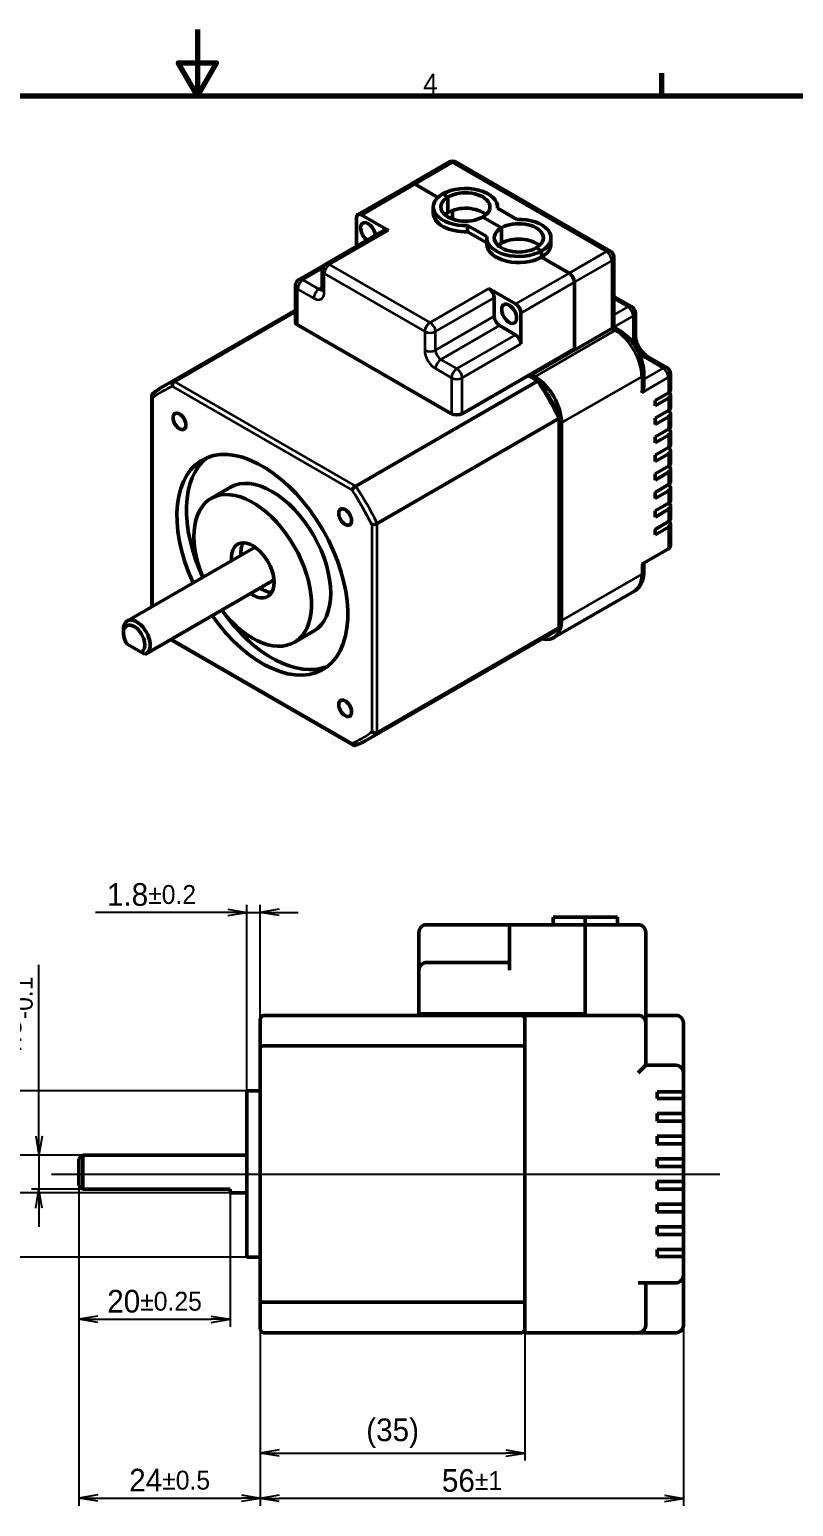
# Model space of a CAD drawing. Header units: millimetres. Extents: x -527 to 428, y -54 to 282.
# Drawn here: x -364.8 to -263.7, y 86.2 to 281.7 of the extents above; entities that cross this region are included whole.
import ezdxf

# ---------------------------------------------------------------- set-up
doc = ezdxf.new("R2010")
doc.units = ezdxf.units.MM
for name, color, linetype, lineweight in [('경계(ISO)', 7, 'Continuous', 70), ('외형선(ISO)', 7, 'Continuous', 50), ('좁은 외형선(ISO)', 7, 'Continuous', 35), ('중심선(ISO)', 7, 'Continuous', 25)]:
    doc.layers.add(name, color=color, linetype=linetype, lineweight=lineweight)
doc.layers.add('치수(ISO)', color=1, linetype='Continuous', lineweight=25, true_color=0xff0000)
doc.styles.add('레이블 문자 (JIS)', font='')
doc.styles.get('레이블 문자 (JIS)').set_extended_font_data('Gulim')
doc.dimstyles.new('복사 대상기본값 (JIS)', dxfattribs={"dimtxt": 3, "dimasz": 2.5, "dimexe": 1, "dimexo": 0, "dimgap": 0.8, "dimtad": 1, "dimdsep": 46, "dimtxsty": '레이블 문자 (JIS)', "dimblk": 'OPEN', "dimcen": 0.09, "dimdle": 10, "dimclrd": 256, "dimclre": 256, "dimclrt": 256, "dimadec": 0, "dimazin": 2, "dimtfac": 0.833333, "dimtmove": 0, "dimatfit": 3, "dimldrblk": 'OPEN', "dimfxl": 1, "dimtolj": 1, "dimtzin": 0, "dimlwd": -1, "dimlwe": -1, "dimarcsym": 0})

# ---------------------------------------------------------------- blocks, each defined once
blk = doc.blocks.new('_Open')
at = {"color": 0, "linetype": 'ByBlock', "lineweight": -2}
for p, q in [((-1, 0.167), (0, 0)), ((-1, -0.167), (0, 0)), ((0, 0), (-1, 0))]:
    blk.add_line(p, q, dxfattribs=at)
blk = doc.blocks.new('*D15')
at = {"layer": 'Defpoints', "color": 0}
for p in [(-357.74, 132.74), (-363.54, 128.24), (-357.74, 128.24)]:
    blk.add_point(p, dxfattribs=at)
at = {"layer": '치수(ISO)', "color": 0}
for p, q in [((-363.54, 135.24), (-363.54, 157.95)), ((-357.74, 132.74), (-364.54, 132.74)), ((-363.54, 132.74), (-363.54, 128.24)), ((-357.74, 128.24), (-364.54, 128.24)), ((-363.54, 125.74), (-363.54, 123.24))]:
    blk.add_line(p, q, dxfattribs=at)
at = {"layer": '치수(ISO)', "color": 0, "linetype": 'ByBlock', "xscale": 2.5, "yscale": 2.5, "zscale": 2.5}
for p, rotation in [((-363.54, 132.74), 270), ((-363.54, 128.24), 90)]:
    blk.add_blockref('_Open', p, dxfattribs=dict(at, rotation=rotation))
at = {"layer": '치수(ISO)', "color": 0, "insert": (-370.37, 150.84), "char_height": 3, "attachment_point": 2, "rotation": 90, "style": '레이블 문자 (JIS)'}
blk.add_mtext('\\A1;4.5{\\H2.500000;\\S 0.0^ -0.1;}', dxfattribs=at)
blk = doc.blocks.new('*D16')
at = {"layer": 'Defpoints', "color": 0}
for p in [(-372.62, 132.74), (-357.74, 132.74), (-338.24, 127.74)]:
    blk.add_point(p, dxfattribs=at)
at = {"layer": '치수(ISO)', "color": 0}
for p, q in [((-372.62, 135.24), (-372.62, 161.39)), ((-357.74, 132.74), (-373.62, 132.74)), ((-372.62, 127.74), (-372.62, 132.74)), ((-338.24, 127.74), (-373.62, 127.74)), ((-372.62, 125.24), (-372.62, 122.74))]:
    blk.add_line(p, q, dxfattribs=at)
at = {"layer": '치수(ISO)', "color": 0, "linetype": 'ByBlock', "xscale": 2.5, "yscale": 2.5, "zscale": 2.5}
for p, rotation in [((-372.62, 132.74), 270), ((-372.62, 127.74), 90)]:
    blk.add_blockref('_Open', p, dxfattribs=dict(at, rotation=rotation))
at = {"layer": '치수(ISO)', "color": 0, "insert": (-379.61, 152.6), "char_height": 3, "attachment_point": 2, "rotation": 90, "style": '레이블 문자 (JIS)'}
blk.add_mtext('\\A1;\\fGulim|b0|i0;Ø5{\\H2.500000;\\S 0.000^ -0.012;}', dxfattribs=at)
blk = doc.blocks.new('*D17')
at = {"layer": 'Defpoints', "color": 0}
for p in [(-336.04, 141.24), (-381.02, 119.24), (-336.04, 119.24)]:
    blk.add_point(p, dxfattribs=at)
at = {"layer": '치수(ISO)', "color": 0}
for p, q in [((-336.04, 141.24), (-382.02, 141.24)), ((-381.02, 138.74), (-381.02, 121.74)), ((-336.04, 119.24), (-382.02, 119.24))]:
    blk.add_line(p, q, dxfattribs=at)
at = {"layer": '치수(ISO)', "color": 0, "linetype": 'ByBlock', "xscale": 2.5, "yscale": 2.5, "zscale": 2.5}
for p, rotation in [((-381.02, 141.24), 90), ((-381.02, 119.24), 270)]:
    blk.add_blockref('_Open', p, dxfattribs=dict(at, rotation=rotation))
at = {"layer": '치수(ISO)', "color": 0, "insert": (-388.56, 130.24), "char_height": 3, "attachment_point": 2, "rotation": 90, "style": '레이블 문자 (JIS)'}
blk.add_mtext('\\A1;{\\fAIGDT|b0|i0;\\ln}\\fGulim|b0|i0;22{\\H2.500000;\\S 0.00^ -0.05;}', dxfattribs=at)
blk = doc.blocks.new('*D18')
at = {"layer": 'Defpoints', "color": 0}
for p in [(-358.24, 128.74), (-338.24, 127.74), (-338.24, 111.03)]:
    blk.add_point(p, dxfattribs=at)
at = {"layer": '치수(ISO)', "color": 0}
for p, q in [((-358.24, 128.74), (-358.24, 110.03)), ((-338.24, 127.74), (-338.24, 110.03)), ((-355.74, 111.03), (-340.74, 111.03))]:
    blk.add_line(p, q, dxfattribs=at)
at = {"layer": '치수(ISO)', "color": 0, "linetype": 'ByBlock', "xscale": 2.5, "yscale": 2.5, "zscale": 2.5, "rotation": 180}
blk.add_blockref('_Open', (-358.24, 111.03), dxfattribs=at)
at = {"layer": '치수(ISO)', "color": 0, "linetype": 'ByBlock', "xscale": 2.5, "yscale": 2.5, "zscale": 2.5}
blk.add_blockref('_Open', (-338.24, 111.03), dxfattribs=at)
at = {"layer": '치수(ISO)', "color": 0, "insert": (-348.24, 114.91), "char_height": 3, "attachment_point": 2, "style": '레이블 문자 (JIS)'}
blk.add_mtext('\\A1;20{\\H2.500000;%%p0.25}', dxfattribs=at)
blk = doc.blocks.new('*D19')
at = {"layer": 'Defpoints', "color": 0}
for p in [(-334.24, 164.86), (-334.24, 150.74), (-336.04, 141.24)]:
    blk.add_point(p, dxfattribs=at)
at = {"layer": '치수(ISO)', "color": 0}
for p, q in [((-338.54, 164.86), (-356.04, 164.86)), ((-336.04, 141.24), (-336.04, 165.86)), ((-336.04, 164.86), (-334.24, 164.86)), ((-334.24, 150.74), (-334.24, 165.86)), ((-331.74, 164.86), (-329.24, 164.86))]:
    blk.add_line(p, q, dxfattribs=at)
at = {"layer": '치수(ISO)', "color": 0, "linetype": 'ByBlock', "xscale": 2.5, "yscale": 2.5, "zscale": 2.5}
blk.add_blockref('_Open', (-336.04, 164.86), dxfattribs=at)
at = {"layer": '치수(ISO)', "color": 0, "linetype": 'ByBlock', "xscale": 2.5, "yscale": 2.5, "zscale": 2.5, "rotation": 180}
blk.add_blockref('_Open', (-334.24, 164.86), dxfattribs=at)
at = {"layer": '치수(ISO)', "color": 0, "insert": (-348.64, 168.74), "char_height": 3, "attachment_point": 2, "style": '레이블 문자 (JIS)'}
blk.add_mtext('\\A1;1.8{\\H2.500000;%%p0.2}', dxfattribs=at)
blk = doc.blocks.new('*D20')
at = {"layer": 'Defpoints', "color": 0}
for p in [(-358.24, 128.74), (-334.24, 109.74), (-334.24, 87.35)]:
    blk.add_point(p, dxfattribs=at)
at = {"layer": '치수(ISO)', "color": 0}
for p, q in [((-358.24, 128.74), (-358.24, 86.35)), ((-334.24, 109.74), (-334.24, 86.35)), ((-355.74, 87.35), (-336.74, 87.35))]:
    blk.add_line(p, q, dxfattribs=at)
at = {"layer": '치수(ISO)', "color": 0, "linetype": 'ByBlock', "xscale": 2.5, "yscale": 2.5, "zscale": 2.5, "rotation": 180}
blk.add_blockref('_Open', (-358.24, 87.35), dxfattribs=at)
at = {"layer": '치수(ISO)', "color": 0, "linetype": 'ByBlock', "xscale": 2.5, "yscale": 2.5, "zscale": 2.5}
blk.add_blockref('_Open', (-334.24, 87.35), dxfattribs=at)
at = {"layer": '치수(ISO)', "color": 0, "insert": (-346.24, 91.23), "char_height": 3, "attachment_point": 2, "style": '레이블 문자 (JIS)'}
blk.add_mtext('\\A1;24{\\H2.500000;%%p0.5}', dxfattribs=at)
blk = doc.blocks.new('*D21')
at = {"layer": 'Defpoints', "color": 0}
for p in [(-334.24, 109.74), (-299.24, 109.24), (-299.24, 93.32)]:
    blk.add_point(p, dxfattribs=at)
at = {"layer": '치수(ISO)', "color": 0}
for p, q in [((-334.24, 109.74), (-334.24, 92.32)), ((-299.24, 109.24), (-299.24, 92.32)), ((-331.74, 93.32), (-301.74, 93.32))]:
    blk.add_line(p, q, dxfattribs=at)
at = {"layer": '치수(ISO)', "color": 0, "linetype": 'ByBlock', "xscale": 2.5, "yscale": 2.5, "zscale": 2.5, "rotation": 180}
blk.add_blockref('_Open', (-334.24, 93.32), dxfattribs=at)
at = {"layer": '치수(ISO)', "color": 0, "linetype": 'ByBlock', "xscale": 2.5, "yscale": 2.5, "zscale": 2.5}
blk.add_blockref('_Open', (-299.24, 93.32), dxfattribs=at)
at = {"layer": '치수(ISO)', "color": 0, "insert": (-316.73, 97.89), "char_height": 3, "attachment_point": 2, "style": '레이블 문자 (JIS)'}
blk.add_mtext('\\A1;(35)', dxfattribs=at)
blk = doc.blocks.new('*D22')
at = {"layer": 'Defpoints', "color": 0}
for p in [(-334.24, 109.74), (-278.24, 110.24), (-334.24, 87.32)]:
    blk.add_point(p, dxfattribs=at)
at = {"layer": '치수(ISO)', "color": 0}
for p, q in [((-334.24, 109.74), (-334.24, 86.32)), ((-278.24, 110.24), (-278.24, 86.32)), ((-280.74, 87.32), (-331.74, 87.32))]:
    blk.add_line(p, q, dxfattribs=at)
at = {"layer": '치수(ISO)', "color": 0, "linetype": 'ByBlock', "xscale": 2.5, "yscale": 2.5, "zscale": 2.5, "rotation": 180}
blk.add_blockref('_Open', (-334.24, 87.32), dxfattribs=at)
at = {"layer": '치수(ISO)', "color": 0, "linetype": 'ByBlock', "xscale": 2.5, "yscale": 2.5, "zscale": 2.5}
blk.add_blockref('_Open', (-278.24, 87.32), dxfattribs=at)
at = {"layer": '치수(ISO)', "color": 0, "insert": (-306.22, 91.19), "char_height": 3, "attachment_point": 2, "style": '레이블 문자 (JIS)'}
blk.add_mtext('\\A1;56{\\H2.500000;%%p1}', dxfattribs=at)
blk = doc.blocks.new('경계 Default Border')
at = {"layer": '경계(ISO)'}
blk.add_line((280, 287), (280, 290.4), dxfattribs=at)
at = {"layer": '경계(ISO)', "flags": 128}
for points in [[(210, 297), (210, 287), (207.11, 292), (212.89, 292), (210, 287)], [(10, 10), (10, 287), (410, 287), (410, 10), (10, 10)]]:
    blk.add_lwpolyline(points, dxfattribs=at)
at = {"layer": '경계(ISO)', "insert": (244.04, 287.33), "char_height": 3, "attachment_point": 7, "style": '레이블 문자 (JIS)'}
blk.add_mtext('4', dxfattribs=at)

msp = doc.modelspace()

# ---------------------------------------------------------------- linework, layer by layer
at = {"layer": '외형선(ISO)', "color": 0}
for p, q in [((-309.3, 264.156), (-314.249, 261.298)), ((-287.935, 252.399), (-308.3, 264.156)), ((-314.249, 261.298), (-321.32, 257.216)), ((-310.73, 259.506), (-313.749, 261.249)), ((-313.749, 261.249), (-310.73, 259.506)), ((-311.352, 257.411), (-311.352, 258.228)), ((-310.108, 259.963), (-309.401, 259.555)), ((-309.401, 259.555), (-310.108, 259.963)), ((-309.401, 259.555), (-309.401, 257.513)), ((-309.401, 259.555), (-309.401, 257.513)), ((-300.312, 256.594), (-302.862, 258.066)), ((-302.852, 258.06), (-302.852, 258.228)), ((-321.527, 253.014), (-321.527, 256.758)), ((-320.82, 257.166), (-317.285, 255.125)), ((-308.8, 257.787), (-308.8, 256.628)), ((-304.804, 256.901), (-302.33, 255.472)), ((-304.804, 256.901), (-302.33, 255.472)), ((-317.785, 255.175), (-325.563, 250.684)), ((-304.272, 254.308), (-306.822, 255.78)), ((-306.822, 254.963), (-306.822, 255.78)), ((-304.281, 253.496), (-306.822, 254.963)), ((-304.281, 254.145), (-304.281, 253.329)), ((-302.33, 255.472), (-302.33, 253.431)), ((-302.33, 255.472), (-302.33, 253.431)), ((-295.781, 253.329), (-295.781, 254.145)), ((-297.733, 252.819), (-297.026, 252.41)), ((-297.733, 252.819), (-297.026, 252.41)), ((-297.026, 252.41), (-297.026, 251.594)), ((-297.026, 251.594), (-297.026, 252.41)), ((-329.099, 248.643), (-325.563, 250.684)), ((-293.385, 249.491), (-297.026, 251.594)), ((-297.026, 251.594), (-293.385, 249.491)), ((-287.435, 242.312), (-287.435, 251.533)), ((-326.063, 249.818), (-326.063, 247.369)), ((-292.678, 248.267), (-292.678, 239.367)), ((-292.678, 248.267), (-292.678, 239.448)), ((-329.599, 247.777), (-329.599, 243.041)), ((-303.991, 247.45), (-300.456, 245.409)), ((-287.435, 246.395), (-285.106, 245.05)), ((-329.599, 244.573), (-347.119, 234.458)), ((-329.599, 244.399), (-345.619, 235.15)), ((-303.284, 243.776), (-303.284, 246.225)), ((-329.306, 242.633), (-308.941, 230.875)), ((-300.456, 241.326), (-302.577, 242.551)), ((-299.749, 244.184), (-299.749, 240.102)), ((-284.606, 244.184), (-284.606, 241.245)), ((-287.728, 242.143), (-298.334, 236.019)), ((-287.435, 242.312), (-287.728, 242.143)), ((-286.804, 241.948), (-287.435, 242.312)), ((-307.527, 230.875), (-292.678, 239.448)), ((-292.678, 239.367), (-298.334, 236.101)), ((-292.748, 239.408), (-292.678, 239.367)), ((-282.985, 238.437), (-280.44, 236.967)), ((-321.619, 221.293), (-297.577, 235.174)), ((-297.364, 235.22), (-298.683, 235.981)), ((-298.405, 236.142), (-298.334, 236.101)), ((-298.334, 236.101), (-298.334, 236.019)), ((-297.91, 235.774), (-298.334, 236.019)), ((-283.475, 234.637), (-283.475, 236.182)), ((-279.94, 236.101), (-279.94, 234.06)), ((-348.615, 233.258), (-348.615, 205.63)), ((-282, 232.631), (-280.232, 233.651)), ((-280.232, 232.917), (-282, 231.896)), ((-282, 231.896), (-282, 232.631)), ((-279.94, 233.325), (-279.94, 231.692)), ((-280.232, 231.284), (-282, 230.263)), ((-279.94, 230.875), (-279.94, 229.242)), ((-318.77, 216.358), (-294.728, 230.239)), ((-294.582, 202.773), (-294.582, 230.401)), ((-294.375, 203.523), (-294.375, 229.651)), ((-280.232, 230.467), (-282, 229.446)), ((-282, 229.446), (-282, 230.263)), ((-280.232, 228.834), (-282, 227.813)), ((-280.232, 228.018), (-282, 226.997)), ((-282, 226.997), (-282, 227.813)), ((-279.94, 228.426), (-279.94, 226.793)), ((-280.232, 226.385), (-282, 225.364)), ((-280.232, 225.568), (-282, 224.547)), ((-282, 224.547), (-282, 225.364)), ((-279.94, 225.976), (-279.94, 224.343)), ((-280.232, 223.935), (-282, 222.914)), ((-280.232, 223.119), (-282, 222.098)), ((-282, 222.098), (-282, 222.914)), ((-279.94, 223.527), (-279.94, 221.894)), ((-338.2, 221.132), (-340.745, 219.663)), ((-280.232, 221.486), (-282, 220.465)), ((-279.94, 221.077), (-279.94, 219.444)), ((-280.232, 220.669), (-282, 219.648)), ((-282, 219.648), (-282, 220.465)), ((-280.232, 219.036), (-282, 218.015)), ((-280.232, 218.22), (-282, 217.199)), ((-282, 217.199), (-282, 218.015)), ((-279.94, 218.628), (-279.94, 216.995)), ((-280.232, 216.587), (-282, 215.566)), ((-280.232, 215.852), (-282, 214.831)), ((-282, 214.831), (-282, 215.566)), ((-279.94, 216.26), (-279.94, 213.641)), ((-335.223, 213.036), (-351.84, 203.442)), ((-283.768, 210.953), (-280.232, 212.994)), ((-283.475, 210.055), (-283.475, 211.122)), ((-332.723, 208.706), (-349.34, 199.112)), ((-284.804, 207.357), (-295.41, 201.234)), ((-352.357, 201.89), (-352.357, 202.298)), ((-327.2, 202.08), (-329.745, 200.61)), ((-296.077, 201.573), (-320.119, 187.693)), ((-318.77, 188.646), (-294.728, 202.526)), ((-350.008, 199.308), (-351.879, 200.388)), ((-345.832, 200.811), (-321.906, 186.997)), ((-350.008, 199.308), (-349.529, 199.032)), ((-295.489, 164.24), (-291.239, 164.24)), ((-295.489, 164.24), (-295.489, 163.24)), ((-291.239, 164.24), (-291.239, 163.24)), ((-286.989, 164.24), (-291.239, 164.24)), ((-291.239, 163.24), (-291.239, 164.24)), ((-286.989, 163.24), (-286.989, 164.24)), ((-313.239, 162.24), (-313.239, 159.24)), ((-301.239, 163.24), (-312.239, 163.24)), ((-301.239, 162.24), (-301.239, 163.24)), ((-291.239, 163.24), (-301.239, 163.24)), ((-301.239, 162.24), (-301.239, 157.24)), ((-284.239, 163.24), (-291.239, 163.24)), ((-291.239, 162.24), (-291.239, 163.24)), ((-291.239, 163.24), (-291.239, 162.24)), ((-291.239, 162.24), (-291.239, 151.34)), ((-291.239, 162.24), (-291.239, 151.44)), ((-283.239, 150.24), (-283.239, 162.24)), ((-313.239, 159.24), (-313.239, 157.24)), ((-313.239, 157.24), (-313.239, 151.44)), ((-301.239, 158.24), (-312.239, 158.24)), ((-334.239, 147.033), (-334.239, 150.74)), ((-333.739, 151.24), (-299.739, 151.24)), ((-312.239, 151.44), (-313.239, 151.44)), ((-312.239, 151.44), (-291.239, 151.44)), ((-310.239, 151.44), (-310.239, 151.24)), ((-301.239, 151.24), (-301.239, 151.44)), ((-291.239, 151.34), (-299.239, 151.34)), ((-299.239, 151.34), (-299.239, 151.24)), ((-284.239, 151.24), (-299.239, 151.24)), ((-299.239, 146.24), (-299.239, 151.24)), ((-279.239, 151.24), (-283.239, 151.24)), ((-283.239, 150.24), (-283.239, 146.24)), ((-278.239, 146.64), (-278.239, 150.24)), ((-334.239, 147.033), (-334.239, 113.447)), ((-333.739, 147.211), (-299.739, 147.211)), ((-278.239, 143.64), (-278.239, 146.64)), ((-299.239, 114.24), (-299.239, 146.24)), ((-283.239, 144.64), (-283.239, 146.24)), ((-284.239, 143.64), (-283.239, 144.64)), ((-279.239, 144.64), (-283.239, 144.64)), ((-278.239, 141.14), (-278.239, 143.64)), ((-336.039, 119.24), (-336.039, 141.24)), ((-334.239, 141.24), (-336.039, 141.24)), ((-281.739, 140.24), (-281.739, 141.14)), ((-281.739, 141.14), (-279.239, 141.14)), ((-278.239, 141.14), (-279.239, 141.14)), ((-278.239, 141.14), (-278.239, 140.24)), ((-279.239, 140.24), (-281.739, 140.24)), ((-279.239, 140.24), (-278.239, 140.24)), ((-278.239, 138.24), (-278.239, 140.24)), ((-279.239, 138.24), (-281.739, 138.24)), ((-281.739, 137.24), (-281.739, 138.24)), ((-279.239, 137.24), (-281.739, 137.24)), ((-278.239, 138.24), (-279.239, 138.24)), ((-279.239, 137.24), (-278.239, 137.24)), ((-278.239, 138.24), (-278.239, 137.24)), ((-278.239, 135.24), (-278.239, 137.24)), ((-281.739, 134.24), (-281.739, 135.24)), ((-279.239, 135.24), (-281.739, 135.24)), ((-278.239, 135.24), (-279.239, 135.24)), ((-278.239, 135.24), (-278.239, 134.24)), ((-279.239, 134.24), (-281.739, 134.24)), ((-279.239, 134.24), (-278.239, 134.24)), ((-278.239, 132.24), (-278.239, 134.24)), ((-358.239, 132.24), (-357.739, 132.74)), ((-358.239, 128.74), (-358.239, 132.24)), ((-357.739, 128.24), (-357.739, 132.74)), ((-336.039, 132.74), (-357.739, 132.74)), ((-281.739, 131.24), (-281.739, 132.24)), ((-279.239, 132.24), (-281.739, 132.24)), ((-279.239, 131.24), (-281.739, 131.24)), ((-278.239, 132.24), (-279.239, 132.24)), ((-279.239, 131.24), (-278.239, 131.24)), ((-278.239, 132.24), (-278.239, 131.24)), ((-278.239, 129.24), (-278.239, 131.24)), ((-281.739, 128.24), (-281.739, 129.24)), ((-279.239, 129.24), (-281.739, 129.24)), ((-278.239, 129.24), (-279.239, 129.24)), ((-278.239, 129.24), (-278.239, 128.24)), ((-358.239, 128.74), (-357.739, 128.24)), ((-357.739, 128.24), (-338.239, 128.24)), ((-338.239, 127.74), (-338.239, 128.24)), ((-336.039, 127.74), (-338.239, 127.74)), ((-279.239, 128.24), (-281.739, 128.24)), ((-279.239, 128.24), (-278.239, 128.24)), ((-278.239, 126.24), (-278.239, 128.24)), ((-281.739, 125.24), (-281.739, 126.24)), ((-279.239, 126.24), (-281.739, 126.24)), ((-279.239, 125.24), (-281.739, 125.24)), ((-278.239, 126.24), (-279.239, 126.24)), ((-279.239, 125.24), (-278.239, 125.24)), ((-278.239, 126.24), (-278.239, 125.24)), ((-278.239, 123.24), (-278.239, 125.24)), ((-281.739, 122.24), (-281.739, 123.24)), ((-279.239, 123.24), (-281.739, 123.24)), ((-278.239, 123.24), (-279.239, 123.24)), ((-278.239, 123.24), (-278.239, 122.24)), ((-279.239, 122.24), (-281.739, 122.24)), ((-279.239, 122.24), (-278.239, 122.24)), ((-278.239, 120.24), (-278.239, 122.24)), ((-334.239, 119.24), (-336.039, 119.24)), ((-281.739, 119.34), (-281.739, 120.24)), ((-279.239, 120.24), (-281.739, 120.24)), ((-279.239, 119.34), (-281.739, 119.34)), ((-278.239, 120.24), (-279.239, 120.24)), ((-279.239, 119.34), (-278.239, 119.34)), ((-278.239, 120.24), (-278.239, 119.34)), ((-278.239, 116.84), (-278.239, 119.34)), ((-284.239, 115.84), (-279.239, 115.84)), ((-283.239, 114.24), (-283.239, 115.84)), ((-278.239, 113.84), (-278.239, 116.84)), ((-334.239, 109.74), (-334.239, 113.447)), ((-299.239, 109.24), (-299.239, 114.24)), ((-283.239, 114.24), (-283.239, 110.24)), ((-278.239, 110.24), (-278.239, 113.84)), ((-333.739, 113.27), (-299.739, 113.27)), ((-333.739, 109.24), (-299.739, 109.24)), ((-299.239, 109.24), (-284.239, 109.24)), ((-284.239, 109.24), (-279.239, 109.24))]:
    msp.add_line(p, q, dxfattribs=at)
for centre, start, end in [((-308.8, 263.29), 60, 120), ((-288.435, 251.533), 0, 60), ((-325.063, 249.818), 120, 180), ((-328.599, 247.777), 120, 180), ((-285.606, 244.184), 0, 60), ((-280.94, 236.101), 0, 60), ((-312.239, 162.24), 90, 180), ((-284.239, 162.24), 0, 90), ((-312.239, 157.24), 90, 180), ((-284.239, 150.24), 0, 90), ((-279.239, 150.24), 0, 90), ((-279.239, 143.64), 0, 90), ((-279.239, 116.84), 270, 0), ((-284.239, 110.24), 270, 0), ((-279.239, 110.24), 270, 0)]:
    msp.add_arc(centre, 1, start, end, dxfattribs=at)
for centre, major_axis, start_param, end_param in [((-313.749, 260.432), (-0.5, 0.866), 5.4977871, 6.2831853), ((-313.749, 260.432), (-0.5, 0.866), 5.4977871, 6.2831853), ((-307.102, 258.228), (4.25, 0), 6.217041, 8.6393798), ((-307.102, 258.228), (3.25, 0), 5.4977871, 8.6393798), ((-307.102, 258.228), (-4.25, 0), 5.4977871, 7.9201259), ((-307.102, 258.228), (-3.25, 0), 5.4977871, 8.6393798), ((-307.102, 256.187), (-3.25, 0), 3.7167041, 5.4977871), ((-320.82, 256.35), (-0.5, 0.866), 5.4977871, 7.0685835), ((-319.972, 254.88), (-0.7, 1.212), 4.0702464, 8.4961242), ((-307.102, 257.411), (-4.25, 0), 0, 1.6369406), ((-307.102, 256.187), (-3.25, 0), 5.4977871, 5.7080739), ((-300.031, 254.145), (3.25, 0), 5.4977871, 8.6393798), ((-300.031, 254.145), (4.25, 0), 5.4977871, 7.9201259), ((-317.285, 254.309), (-0.5, 0.866), 5.4977871, 6.2831853), ((-300.031, 254.145), (-4.25, 0), 6.217041, 8.6393798), ((-300.031, 254.145), (-3.25, 0), 5.4977871, 8.6393798), ((-300.031, 253.329), (-4.25, 0), 0, 2.3561945), ((-300.031, 252.104), (-3.25, 0), 5.4977871, 5.7080739), ((-300.031, 252.104), (-3.25, 0), 3.7167041, 5.4977871), ((-300.031, 253.329), (4.25, 0), 5.4977871, 6.2831853), ((-293.385, 248.675), (0.5, -0.866), 0.7853982, 2.3561945), ((-293.385, 248.675), (-0.5, 0.866), 3.9269908, 5.4977871), ((-303.991, 246.634), (0.5, -0.866), 0.7853982, 2.3561945), ((-300.456, 244.592), (0.5, -0.866), 0.7853982, 2.3561945), ((-328.599, 243.041), (-1, 0), 0, 0.7853982), ((-302.577, 243.368), (0.5, -0.866), 3.9269908, 5.4977871), ((-300.456, 240.51), (0.5, -0.866), 0.7853982, 2.3561945), ((-297.91, 231.692), (2.5, -4.33), 0.7853982, 2.3561945), ((-284.475, 234.06), (0.707, 1.225), 4.712389, 5.4977871), ((-297.627, 231.855), (-1.75, 3.031), 4.5624131, 4.8623649), ((-295.082, 233.325), (-0.85, 1.472), 1.2753555, 1.2822524), ((-280.94, 234.06), (1, 0), 5.4977871, 6.2831853), ((-280.94, 233.325), (1, 0), 5.4977871, 6.9730024), ((-308.234, 231.284), (1, 0), 3.9269908, 5.4977871), ((-295.082, 233.325), (-0.85, 1.472), 1.8593402, 1.8662372), ((-280.94, 231.692), (1, 0), 5.4977871, 6.2831853), ((-280.94, 230.875), (1, 0), 5.4977871, 7.0685835), ((-280.94, 229.242), (1, 0), 5.4977871, 6.2831853), ((-280.94, 228.426), (1, 0), 5.4977871, 7.0685835), ((-333.973, 210.871), (-8, 13.856), 1.7276892, 7.6970888), ((-280.94, 226.793), (1, 0), 5.4977871, 6.2831853), ((-332.7, 211.606), (-8, 13.856), 0.0796337, 1.4139035), ((-280.94, 225.976), (1, 0), 5.4977871, 7.0685835), ((-332.7, 211.606), (-5.5, 9.526), 3.1415927, 6.2831853), ((-280.94, 224.343), (1, 0), 5.4977871, 6.2831853), ((-280.94, 223.527), (1, 0), 5.4977871, 7.0685835), ((-335.245, 210.136), (-5.5, 9.526), 1.8000725, 7.6247054), ((-280.94, 221.894), (1, 0), 5.4977871, 6.2831853), ((-280.94, 221.077), (1, 0), 5.4977871, 7.0685835), ((-280.94, 219.444), (1, 0), 5.4977871, 6.2831853), ((-280.94, 218.628), (1, 0), 5.4977871, 7.0685835), ((-280.94, 216.995), (1, 0), 5.4977871, 6.2831853), ((-280.94, 216.26), (1, 0), 5.4977871, 6.9730024), ((-335.245, 210.136), (-2, 3.464), 2.2459279, 7.1788501), ((-333.973, 210.871), (-2, 3.464), 0.3238281, 0.8956648), ((-333.973, 210.871), (-1.25, 2.165), 6.0233561, 6.2831853), ((-280.94, 214.219), (0.707, -1.225), 0, 0.7853982), ((-333.973, 210.871), (2, -3.464), 5.3875205, 5.9593572), ((-333.973, 210.871), (1.25, -2.165), 0, 0.2598292), ((-350.59, 201.277), (-1.25, 2.165), 2.9996956, 7.0685835), ((-332.7, 211.606), (8, -13.856), 4.8692819, 6.2035517), ((-297.91, 205.564), (2.5, -4.33), 5.7768272, 7.0685835), ((-350.943, 201.073), (-1, 1.732), 3.0789287, 7.9166455)]:
    msp.add_ellipse(centre, major_axis=major_axis, ratio=0.5773503, start_param=start_param, end_param=end_param, dxfattribs=at)
for centre, major_axis in [((-301.304, 244.103), (-0.7, 1.212)), ((-344.933, 229.855), (0.6, -1.039)), ((-323.012, 217.199), (0.6, -1.039)), ((-323.012, 191.888), (0.6, -1.039))]:
    msp.add_ellipse(centre, major_axis=major_axis, ratio=0.5773503, dxfattribs=at)
for points, knots in [([(-326.063, 247.369), (-326.063, 247.328), (-326.066, 247.295), (-326.073, 247.246), (-326.078, 247.23), (-326.081, 247.219), (-326.082, 247.218), (-326.082, 247.218)], [6.28318531, 6.28318531, 6.28318531, 6.28318531, 6.44026494, 6.44026494, 6.59734457, 6.59734457, 6.66367382, 6.66367382, 6.66367382, 6.66367382]), ([(-283.475, 236.182), (-283.475, 236.615), (-283.534, 237.061), (-283.75, 237.953), (-283.907, 238.4), (-284.307, 239.266), (-284.549, 239.685), (-285.099, 240.464), (-285.407, 240.824), (-286.072, 241.458), (-286.429, 241.731), (-286.804, 241.948)], [1.5707963, 1.5707963, 1.5707963, 1.5707963, 1.8849556, 1.8849556, 2.1991149, 2.1991149, 2.5132741, 2.5132741, 2.8274334, 2.8274334, 3.1415927, 3.1415927, 3.1415927, 3.1415927]), ([(-282.985, 238.437), (-283.098, 238.502), (-283.222, 238.59), (-283.481, 238.815), (-283.615, 238.953), (-283.876, 239.271), (-284.001, 239.451), (-284.223, 239.831), (-284.319, 240.032), (-284.47, 240.427), (-284.526, 240.621), (-284.592, 240.964), (-284.606, 241.115), (-284.606, 241.245)], [0, 0, 0, 0, 0.2471265, 0.2471265, 0.5076091, 0.5076091, 0.778558, 0.778558, 1.053397, 1.053397, 1.3246151, 1.3246151, 1.5707963, 1.5707963, 1.5707963, 1.5707963]), ([(-345.619, 235.15), (-345.663, 235.125), (-345.703, 235.089), (-345.773, 234.999), (-345.803, 234.945), (-345.848, 234.824), (-345.862, 234.758), (-345.87, 234.653), (-345.869, 234.615), (-345.863, 234.54), (-345.857, 234.503), (-345.847, 234.467), (-345.847, 234.466), (-345.847, 234.465)], [-0.080917381, -0.080917381, -0.080917381, -0.080917381, -0.062398768, -0.062398768, -0.043330232, -0.043330232, -0.023100577, -0.023100577, -0.011581385, -0.011581385, 0, 0, 0.000335886, 0.000335886, 0.000335886, 0.000335886]), ([(-297.342, 235.199), (-297.349, 235.21), (-297.359, 235.218), (-297.393, 235.233), (-297.423, 235.234), (-297.494, 235.216), (-297.534, 235.199), (-297.577, 235.174)], [0.03228666, 0.03228666, 0.03228666, 0.03228666, 0.043330234, 0.043330234, 0.062398772, 0.062398772, 0.080917385, 0.080917385, 0.080917385, 0.080917385]), ([(-294.589, 230.43), (-294.753, 230.758), (-294.921, 231.084), (-295.265, 231.733), (-295.441, 232.056), (-295.801, 232.697), (-295.985, 233.015), (-296.361, 233.648), (-296.552, 233.962), (-296.942, 234.584), (-297.14, 234.893), (-297.342, 235.199)], [3.82403717, 3.82403717, 3.82403717, 3.82403717, 3.86521863, 3.86521863, 3.90640009, 3.90640009, 3.94758155, 3.94758155, 3.988763, 3.988763, 4.02994446, 4.02994446, 4.02994446, 4.02994446]), ([(-348.468, 232.952), (-348.469, 232.952), (-348.47, 232.953), (-348.496, 232.979), (-348.519, 233.006), (-348.557, 233.063), (-348.573, 233.092), (-348.607, 233.173), (-348.617, 233.225), (-348.611, 233.324), (-348.597, 233.369), (-348.557, 233.431), (-348.538, 233.452), (-348.517, 233.471)], [-0.081085166, -0.081085166, -0.081085166, -0.081085166, -0.080749974, -0.080749974, -0.06919255, -0.06919255, -0.057697189, -0.057697189, -0.037509387, -0.037509387, -0.0184803, -0.0184803, -0.007432586, -0.007432586, -0.007432586, -0.007432586]), ([(-347.119, 234.458), (-347.218, 234.401), (-347.315, 234.342), (-347.508, 234.221), (-347.604, 234.159), (-347.792, 234.031), (-347.885, 233.965), (-348.07, 233.83), (-348.161, 233.76), (-348.34, 233.618), (-348.429, 233.545), (-348.517, 233.471)], [5.49778714, 5.49778714, 5.49778714, 5.49778714, 5.51891769, 5.51891769, 5.54004823, 5.54004823, 5.56117877, 5.56117877, 5.58230931, 5.58230931, 5.60343986, 5.60343986, 5.60343986, 5.60343986]), ([(-294.728, 230.239), (-294.685, 230.264), (-294.65, 230.29), (-294.599, 230.343), (-294.585, 230.369), (-294.581, 230.406), (-294.583, 230.419), (-294.589, 230.43)], [0.08091742, 0.08091742, 0.08091742, 0.08091742, 0.099436042, 0.099436042, 0.118504588, 0.118504588, 0.129548167, 0.129548167, 0.129548167, 0.129548167]), ([(-322.098, 220.754), (-322.098, 220.754), (-322.098, 220.755), (-322.088, 220.78), (-322.076, 220.806), (-322.047, 220.86), (-322.029, 220.888), (-321.976, 220.967), (-321.935, 221.018), (-321.847, 221.114), (-321.801, 221.159), (-321.708, 221.236), (-321.663, 221.268), (-321.619, 221.293)], [-0.081085167, -0.081085167, -0.081085167, -0.081085167, -0.080749975, -0.080749975, -0.069192551, -0.069192551, -0.05769719, -0.05769719, -0.037509387, -0.037509387, -0.018480301, -0.018480301, 0, 0, 0, 0]), ([(-319.477, 216.213), (-319.476, 216.213), (-319.475, 216.213), (-319.449, 216.209), (-319.42, 216.206), (-319.359, 216.205), (-319.326, 216.205), (-319.231, 216.212), (-319.166, 216.222), (-319.039, 216.25), (-318.978, 216.268), (-318.864, 216.31), (-318.813, 216.333), (-318.77, 216.358)], [-0.000335886, -0.000335886, -0.000335886, -0.000335886, 0, 0, 0.011581385, 0.011581385, 0.023100577, 0.023100577, 0.043330232, 0.043330232, 0.062398768, 0.062398768, 0.080917381, 0.080917381, 0.080917381, 0.080917381]), ([(-284.804, 207.357), (-284.62, 207.463), (-284.452, 207.594), (-284.156, 207.893), (-284.029, 208.061), (-283.817, 208.419), (-283.732, 208.61), (-283.599, 209.004), (-283.552, 209.208), (-283.49, 209.625), (-283.475, 209.838), (-283.475, 210.055)], [0.78539816, 0.78539816, 0.78539816, 0.78539816, 0.9424778, 0.9424778, 1.09955743, 1.09955743, 1.25663706, 1.25663706, 1.41371669, 1.41371669, 1.57079633, 1.57079633, 1.57079633, 1.57079633]), ([(-348.615, 205.63), (-348.615, 205.609), (-348.605, 205.59), (-348.573, 205.563), (-348.557, 205.554), (-348.519, 205.54), (-348.496, 205.534), (-348.47, 205.529), (-348.469, 205.529), (-348.468, 205.529)], [-0.040995546, -0.040995546, -0.040995546, -0.040995546, -0.023100577, -0.023100577, -0.011581385, -0.011581385, 0, 0, 0.000335886, 0.000335886, 0.000335886, 0.000335886]), ([(-296.077, 201.573), (-295.979, 201.63), (-295.881, 201.689), (-295.688, 201.81), (-295.593, 201.872), (-295.404, 202), (-295.311, 202.066), (-295.127, 202.201), (-295.036, 202.271), (-294.856, 202.413), (-294.767, 202.485), (-294.68, 202.56)], [2.35619449, 2.35619449, 2.35619449, 2.35619449, 2.37732503, 2.37732503, 2.39845558, 2.39845558, 2.41958612, 2.41958612, 2.44071666, 2.44071666, 2.4618472, 2.4618472, 2.4618472, 2.4618472]), ([(-294.582, 202.773), (-294.582, 202.767), (-294.582, 202.761), (-294.585, 202.707), (-294.599, 202.662), (-294.65, 202.584), (-294.685, 202.551), (-294.728, 202.526)], [0.040995513, 0.040995513, 0.040995513, 0.040995513, 0.043330197, 0.043330197, 0.062398717, 0.062398717, 0.080917314, 0.080917314, 0.080917314, 0.080917314]), ([(-345.847, 200.989), (-345.847, 200.988), (-345.847, 200.987), (-345.857, 200.962), (-345.863, 200.94), (-345.869, 200.899), (-345.87, 200.88), (-345.862, 200.84), (-345.851, 200.822), (-345.832, 200.811)], [-0.081085165, -0.081085165, -0.081085165, -0.081085165, -0.080749974, -0.080749974, -0.06919255, -0.06919255, -0.057697189, -0.057697189, -0.039839242, -0.039839242, -0.039839242, -0.039839242]), ([(-321.673, 186.976), (-321.564, 187.014), (-321.457, 187.055), (-321.244, 187.139), (-321.138, 187.183), (-320.929, 187.275), (-320.826, 187.323), (-320.62, 187.422), (-320.519, 187.474), (-320.317, 187.58), (-320.218, 187.636), (-320.119, 187.693)], [2.25054178, 2.25054178, 2.25054178, 2.25054178, 2.27167232, 2.27167232, 2.29280286, 2.29280286, 2.3139334, 2.3139334, 2.33506395, 2.33506395, 2.35619449, 2.35619449, 2.35619449, 2.35619449]), ([(-319.477, 188.791), (-319.476, 188.79), (-319.475, 188.789), (-319.449, 188.763), (-319.42, 188.739), (-319.359, 188.697), (-319.326, 188.677), (-319.231, 188.631), (-319.166, 188.61), (-319.039, 188.589), (-318.978, 188.587), (-318.864, 188.604), (-318.813, 188.62), (-318.77, 188.646)], [-0.081085166, -0.081085166, -0.081085166, -0.081085166, -0.080749975, -0.080749975, -0.06919255, -0.06919255, -0.057697189, -0.057697189, -0.037509387, -0.037509387, -0.0184803, -0.0184803, 0, 0, 0, 0]), ([(-321.673, 186.976), (-321.699, 186.966), (-321.727, 186.961), (-321.801, 186.957), (-321.847, 186.967), (-321.935, 187.011), (-321.976, 187.046), (-322.029, 187.116), (-322.047, 187.145), (-322.076, 187.206), (-322.088, 187.239), (-322.098, 187.275), (-322.098, 187.276), (-322.098, 187.277)], [-0.073469386, -0.073469386, -0.073469386, -0.073469386, -0.062398768, -0.062398768, -0.043330232, -0.043330232, -0.023100577, -0.023100577, -0.011581385, -0.011581385, 0, 0, 0.000335886, 0.000335886, 0.000335886, 0.000335886]), ([(-334.239, 150.74), (-334.239, 150.741), (-334.239, 150.742), (-334.239, 150.78), (-334.234, 150.816), (-334.218, 150.887), (-334.206, 150.921), (-334.163, 151.012), (-334.124, 151.065), (-334.03, 151.151), (-333.977, 151.184), (-333.861, 151.229), (-333.8, 151.24), (-333.739, 151.24)], [-0.081085167, -0.081085167, -0.081085167, -0.081085167, -0.080749975, -0.080749975, -0.069192551, -0.069192551, -0.05769719, -0.05769719, -0.037509387, -0.037509387, -0.018480301, -0.018480301, 0, 0, 0, 0]), ([(-299.239, 150.74), (-299.239, 150.741), (-299.239, 150.742), (-299.239, 150.78), (-299.243, 150.816), (-299.259, 150.887), (-299.271, 150.921), (-299.315, 151.012), (-299.353, 151.065), (-299.447, 151.151), (-299.501, 151.184), (-299.616, 151.229), (-299.677, 151.24), (-299.739, 151.24)], [-0.000335886, -0.000335886, -0.000335886, -0.000335886, 0, 0, 0.011581385, 0.011581385, 0.023100578, 0.023100578, 0.043330234, 0.043330234, 0.062398772, 0.062398772, 0.080917385, 0.080917385, 0.080917385, 0.080917385]), ([(-334.239, 147.033), (-334.239, 147.033), (-334.239, 147.034), (-334.239, 147.047), (-334.234, 147.06), (-334.218, 147.085), (-334.206, 147.098), (-334.163, 147.13), (-334.124, 147.149), (-334.03, 147.179), (-333.977, 147.191), (-333.861, 147.207), (-333.8, 147.211), (-333.739, 147.211)], [-0.000335886, -0.000335886, -0.000335886, -0.000335886, 0, 0, 0.011581385, 0.011581385, 0.023100577, 0.023100577, 0.043330232, 0.043330232, 0.062398768, 0.062398768, 0.080917381, 0.080917381, 0.080917381, 0.080917381]), ([(-299.739, 147.211), (-299.677, 147.211), (-299.616, 147.207), (-299.501, 147.191), (-299.447, 147.179), (-299.353, 147.149), (-299.315, 147.13), (-299.271, 147.098), (-299.259, 147.085), (-299.243, 147.06), (-299.239, 147.047), (-299.239, 147.034), (-299.239, 147.033), (-299.239, 147.033)], [0.08091742, 0.08091742, 0.08091742, 0.08091742, 0.099436042, 0.099436042, 0.118504588, 0.118504588, 0.138734252, 0.138734252, 0.15025345, 0.15025345, 0.16183484, 0.16183484, 0.162170727, 0.162170727, 0.162170727, 0.162170727]), ([(-334.239, 113.447), (-334.239, 113.447), (-334.239, 113.446), (-334.239, 113.433), (-334.234, 113.42), (-334.218, 113.395), (-334.206, 113.383), (-334.163, 113.35), (-334.124, 113.332), (-334.03, 113.301), (-333.977, 113.289), (-333.861, 113.274), (-333.8, 113.27), (-333.739, 113.27)], [-0.081085166, -0.081085166, -0.081085166, -0.081085166, -0.080749975, -0.080749975, -0.06919255, -0.06919255, -0.057697189, -0.057697189, -0.037509387, -0.037509387, -0.0184803, -0.0184803, 0, 0, 0, 0]), ([(-299.239, 113.447), (-299.239, 113.447), (-299.239, 113.446), (-299.239, 113.433), (-299.243, 113.42), (-299.259, 113.395), (-299.271, 113.383), (-299.315, 113.35), (-299.353, 113.332), (-299.447, 113.301), (-299.501, 113.289), (-299.616, 113.274), (-299.677, 113.27), (-299.739, 113.27)], [-0.000335886, -0.000335886, -0.000335886, -0.000335886, 0, 0, 0.011581376, 0.011581376, 0.023100559, 0.023100559, 0.043330197, 0.043330197, 0.062398717, 0.062398717, 0.080917314, 0.080917314, 0.080917314, 0.080917314]), ([(-333.739, 109.24), (-333.8, 109.24), (-333.861, 109.251), (-333.977, 109.296), (-334.03, 109.329), (-334.124, 109.415), (-334.163, 109.468), (-334.206, 109.559), (-334.218, 109.593), (-334.234, 109.664), (-334.239, 109.701), (-334.239, 109.738), (-334.239, 109.739), (-334.239, 109.74)], [-0.080917381, -0.080917381, -0.080917381, -0.080917381, -0.062398768, -0.062398768, -0.043330232, -0.043330232, -0.023100577, -0.023100577, -0.011581385, -0.011581385, 0, 0, 0.000335886, 0.000335886, 0.000335886, 0.000335886]), ([(-299.239, 109.74), (-299.239, 109.739), (-299.239, 109.738), (-299.239, 109.701), (-299.243, 109.664), (-299.259, 109.593), (-299.271, 109.559), (-299.315, 109.468), (-299.353, 109.415), (-299.447, 109.329), (-299.501, 109.296), (-299.616, 109.251), (-299.677, 109.24), (-299.739, 109.24)], [-0.162170413, -0.162170413, -0.162170413, -0.162170413, -0.161834527, -0.161834527, -0.150253158, -0.150253158, -0.138733982, -0.138733982, -0.118504357, -0.118504357, -0.099435849, -0.099435849, -0.080917264, -0.080917264, -0.080917264, -0.080917264])]:
    msp.add_open_spline(points, degree=3, knots=knots, dxfattribs=at)
for points in [[(-348.608, 205.601), (-348.57, 205.525), (-348.532, 205.45), (-348.494, 205.374)], [(-345.994, 201.044), (-345.947, 200.973), (-345.901, 200.902), (-345.854, 200.832)]]:
    msp.add_open_spline(points, degree=3, dxfattribs=at)
at = {"layer": '좁은 외형선(ISO)', "color": 0}
for p, q in [((-313.749, 261.249), (-308.8, 264.107)), ((-308.8, 264.107), (-288.435, 252.349)), ((-320.82, 257.166), (-313.749, 261.249)), ((-325.063, 250.634), (-317.285, 255.125)), ((-288.435, 252.349), (-293.385, 249.491)), ((-311.769, 242.959), (-325.063, 250.634)), ((-292.678, 248.267), (-287.728, 251.124)), ((-287.728, 251.124), (-287.728, 242.143)), ((-328.599, 248.593), (-326.029, 250.077)), ((-326.477, 247.369), (-328.599, 248.593)), ((-325.77, 246.96), (-325.77, 249.41)), ((-325.77, 249.41), (-312.477, 241.735)), ((-293.385, 249.491), (-300.456, 245.409)), ((-299.749, 244.184), (-292.678, 248.267)), ((-329.306, 247.369), (-327.184, 246.144)), ((-329.306, 242.633), (-329.306, 247.369)), ((-326.063, 247.608), (-326.477, 247.369)), ((-303.991, 247.45), (-311.769, 242.959)), ((-311.062, 241.735), (-303.284, 246.225)), ((-287.435, 246.056), (-285.606, 245.001)), ((-285.606, 245.001), (-287.435, 243.945)), ((-303.284, 243.776), (-311.062, 239.285)), ((-310.355, 238.06), (-302.577, 242.551)), ((-287.435, 242.312), (-284.899, 243.776)), ((-284.899, 243.776), (-284.899, 240.837)), ((-312.477, 241.735), (-312.477, 239.285)), ((-311.062, 239.285), (-311.062, 241.735)), ((-300.456, 241.326), (-308.234, 236.836)), ((-287.304, 241.898), (-297.91, 235.774)), ((-287.728, 242.143), (-287.304, 241.898)), ((-284.899, 240.837), (-285.256, 240.63)), ((-307.527, 235.611), (-299.749, 240.102)), ((-311.062, 236.836), (-308.941, 235.611)), ((-308.234, 236.836), (-310.355, 238.06)), ((-283.842, 238.181), (-283.485, 238.387)), ((-283.485, 238.387), (-280.94, 236.917)), ((-280.94, 236.917), (-283.475, 235.453)), ((-321.619, 221.293), (-345.619, 235.15)), ((-308.941, 235.611), (-308.941, 230.875)), ((-307.527, 230.875), (-307.527, 235.611)), ((-297.577, 235.174), (-298.829, 235.897)), ((-294.375, 229.651), (-283.768, 235.774)), ((-283.768, 235.774), (-283.768, 233.651)), ((-283.768, 233.651), (-280.232, 235.693)), ((-280.232, 235.693), (-280.232, 233.651)), ((-348.468, 205.529), (-348.468, 232.952)), ((-345.847, 234.465), (-322.098, 220.754)), ((-280.232, 232.917), (-280.232, 231.284)), ((-294.728, 202.526), (-294.728, 230.239)), ((-280.232, 230.467), (-280.232, 228.834)), ((-280.232, 228.018), (-280.232, 226.385)), ((-280.232, 225.568), (-280.232, 223.935)), ((-280.232, 223.119), (-280.232, 221.486)), ((-280.232, 220.669), (-280.232, 219.036)), ((-280.232, 218.22), (-280.232, 216.587)), ((-319.477, 216.213), (-319.477, 188.791)), ((-318.77, 188.646), (-318.77, 216.358)), ((-280.232, 215.852), (-280.232, 212.994)), ((-283.768, 209.646), (-294.375, 203.523)), ((-283.768, 210.953), (-283.768, 209.646)), ((-322.098, 187.277), (-345.847, 200.989))]:
    msp.add_line(p, q, dxfattribs=at)
for centre, major_axis, start_param, end_param in [((-308.8, 263.29), (-0.5, 0.866), 5.4977871, 6.2831853), ((-308.8, 263.29), (0.5, 0.866), 0, 0.7853982), ((-288.435, 251.533), (0.5, 0.866), 0, 0.7853982), ((-288.435, 251.533), (0.5, -0.866), 0.7853982, 2.3561945), ((-325.063, 249.818), (0.5, 0.866), 0.7853982, 2.3561945), ((-325.063, 249.818), (-0.5, 0.866), 5.4977871, 6.2831853), ((-288.435, 251.533), (1, 0), 5.4977871, 6.2831853), ((-328.599, 247.777), (-0.5, -0.866), 3.9269908, 5.4977871), ((-328.599, 247.777), (-0.5, 0.866), 5.4977871, 6.2831853), ((-325.063, 249.818), (-1, 0), 0, 0.7853982), ((-328.599, 247.777), (-1, 0), 0, 0.7853982), ((-326.477, 246.552), (0.5, 0.866), 0.7853982, 2.3561945), ((-327.184, 247.777), (1, -1.732), 5.4977871, 7.0685835), ((-326.477, 248.185), (0.5, -0.866), 5.4977871, 6.1152796), ((-325.063, 247.369), (-1, 0), 0, 0.7853982), ((-285.606, 244.184), (0.5, 0.866), 0, 0.7853982), ((-285.606, 244.184), (0.5, -0.866), 0.7853982, 2.3561945), ((-311.769, 242.143), (-0.5, -0.866), 3.9269908, 5.4977871), ((-311.769, 242.143), (0.5, -0.866), 0.7853982, 2.3561945), ((-285.606, 244.184), (1, 0), 5.4977871, 6.2831853), ((-311.769, 242.143), (-1, 0), 0.7853982, 2.3561945), ((-287.304, 241.081), (0.5, 0.866), 0, 0.7853982), ((-287.304, 237.815), (2.5, -4.33), 0.7853982, 2.3561945), ((-285.606, 241.245), (1, 0), 5.4977871, 6.2831853), ((-283.485, 240.02), (1, -1.732), 3.9269908, 4.4535978), ((-311.769, 239.693), (1, 0), 3.9269908, 5.4977871), ((-311.062, 238.469), (1, -1.732), 3.9269908, 5.4977871), ((-310.355, 238.877), (-0.5, 0.866), 0.7853982, 2.3561945), ((-283.485, 240.02), (1, -1.732), 4.9711802, 5.4977871), ((-283.485, 237.571), (0.5, 0.866), 0, 0.7853982), ((-310.355, 237.244), (-0.5, -0.866), 3.9269908, 5.4977871), ((-308.234, 236.019), (0.5, 0.866), 0.7853982, 2.3561945), ((-308.234, 236.019), (0.5, -0.866), 0.7853982, 2.3561945), ((-280.94, 236.101), (0.5, 0.866), 0, 0.7853982), ((-280.94, 236.101), (0.5, -0.866), 0.7853982, 2.3561945), ((-333.619, 211.075), (-13.5, 23.383), 6.177461, 6.2831853), ((-308.234, 236.019), (1, 0), 3.9269908, 5.4977871), ((-309.577, 224.956), (-13.5, 23.383), 4.6066646, 4.8181133), ((-284.475, 236.182), (1, 0), 5.4977871, 6.2831853), ((-280.94, 236.101), (1, 0), 5.4977871, 6.2831853), ((-333.973, 210.871), (-13.25, 22.95), 6.1841045, 6.3822661), ((-333.619, 211.075), (-13.5, 23.383), 4.6066646, 4.8181133), ((-333.973, 210.871), (13.25, -22.95), 1.4717155, 1.6698771), ((-287.304, 211.688), (2.5, -4.33), 0, 0.7853982), ((-284.475, 210.055), (1, 0), 5.4977871, 6.2831853), ((-333.973, 210.871), (-13.25, 22.95), 1.4717155, 1.4763162), ((-309.577, 224.956), (13.5, -23.383), 0, 0.1057243), ((-333.973, 210.871), (-13.25, 22.95), 1.6652764, 1.6698771), ((-333.973, 210.871), (13.25, -22.95), 6.1841045, 6.3822661), ((-333.619, 211.075), (13.5, -23.383), 0, 0.1057243)]:
    msp.add_ellipse(centre, major_axis=major_axis, ratio=0.5773503, start_param=start_param, end_param=end_param, dxfattribs=at)
at = {"layer": '중심선(ISO)', "color": 0, "linetype": 'Continuous'}
msp.add_line((-361.859, 130.24), (-273.409, 130.24), dxfattribs=at)

# ---------------------------------------------------------------- block references
at = {"color": 0, "xscale": 0.8778375, "yscale": 0.8778375, "zscale": 0.8778375}
msp.add_blockref('경계 Default Border', (-526.906, 20.998), dxfattribs=at)

# ---------------------------------------------------------------- dimensions: what is measured, and where the dimension line sits
at = {"layer": '치수(ISO)', "color": 0}
for base, p1, p2, angle, override, picture, middle in [((-334.239, 164.856), (-336.039, 141.24), (-334.239, 150.74), 180, {"dimgap": 0.8, "dimdec": 2, "dimclrd": 0, "dimclre": 0, "dimclrt": 0, "dimtol": 1, "dimlim": 0, "dimtp": 0.2, "dimtm": 0.2, "dimtdec": 1, "dimtofl": 1, "dimatfit": 1}, '*D19', (-348.643, 164.856)), ((-363.535, 128.24), (-357.739, 132.74), (-357.739, 128.24), 90, {"dimgap": 0.8, "dimdec": 1, "dimclrd": 0, "dimclre": 0, "dimclrt": 0, "dimtol": 1, "dimlim": 0, "dimtp": 0, "dimtm": 0.1, "dimtdec": 1, "dimtofl": 1, "dimatfit": 1}, '*D15', (-363.535, 150.839)), ((-338.239, 111.029), (-358.239, 128.74), (-338.239, 127.74), 180, {"dimgap": 0.8, "dimdec": 2, "dimclrd": 0, "dimclre": 0, "dimclrt": 0, "dimtol": 1, "dimlim": 0, "dimtp": 0.25, "dimtm": 0.25, "dimtdec": 2, "dimtofl": 0, "dimatfit": 1}, '*D18', (-348.239, 111.029)), ((-334.239, 87.346), (-358.239, 128.74), (-334.239, 109.74), 180, {"dimgap": 0.8, "dimdec": 2, "dimclrd": 0, "dimclre": 0, "dimclrt": 0, "dimtol": 1, "dimlim": 0, "dimtp": 0.5, "dimtm": 0.5, "dimtdec": 1, "dimtofl": 0, "dimatfit": 1}, '*D20', (-346.239, 87.346)), ((-334.239, 87.317), (-278.239, 110.24), (-334.239, 109.74), 180, {"dimgap": 0.8, "dimdec": 2, "dimclrd": 0, "dimclre": 0, "dimclrt": 0, "dimtol": 1, "dimlim": 0, "dimtp": 1, "dimtm": 1, "dimtdec": 0, "dimtofl": 0, "dimatfit": 1}, '*D22', (-306.222, 87.317))]:
    dim = msp.add_linear_dim(base=base, p1=p1, p2=p2, angle=angle, dimstyle='복사 대상기본값 (JIS)', override=override, dxfattribs=at)
    dim.commit()
    dim.dimension.update_dxf_attribs({"geometry": picture, "text_midpoint": middle, "dimtype": 160})
for base, p1, p2, angle, text, override, picture, middle in [((-372.622, 132.74), (-338.239, 127.74), (-357.739, 132.74), 90, '\\fGulim|b0|i0;Ø<>', {"dimgap": 0.8, "dimdec": 2, "dimclrd": 0, "dimclre": 0, "dimclrt": 0, "dimtol": 1, "dimlim": 0, "dimtp": 0, "dimtm": 0.012, "dimtdec": 3, "dimtofl": 1, "dimatfit": 1}, '*D16', (-372.622, 152.598)), ((-381.024, 119.24), (-336.039, 141.24), (-336.039, 119.24), 90, '{\\fAIGDT|b0|i0;\\ln}\\fGulim|b0|i0;<>', {"dimgap": 0.8, "dimdec": 2, "dimclrd": 0, "dimclre": 0, "dimclrt": 0, "dimtol": 1, "dimlim": 0, "dimtp": 0, "dimtm": 0.05, "dimtdec": 2, "dimtofl": 0, "dimatfit": 1}, '*D17', (-381.024, 130.24)), ((-299.239, 93.317), (-334.239, 109.74), (-299.239, 109.24), 180, '(<>)', {"dimgap": 0.8, "dimdec": 2, "dimclrd": 0, "dimclre": 0, "dimclrt": 0, "dimtol": 0, "dimlim": 0, "dimtp": 0, "dimtm": 0, "dimtdec": 2, "dimtofl": 0, "dimatfit": 1}, '*D21', (-316.729, 93.317))]:
    dim = msp.add_linear_dim(base=base, p1=p1, p2=p2, angle=angle, text=text, dimstyle='복사 대상기본값 (JIS)', override=override, dxfattribs=at)
    dim.commit()
    dim.dimension.update_dxf_attribs({"geometry": picture, "text_midpoint": middle, "dimtype": 160})

doc.saveas('drawing.dxf')
